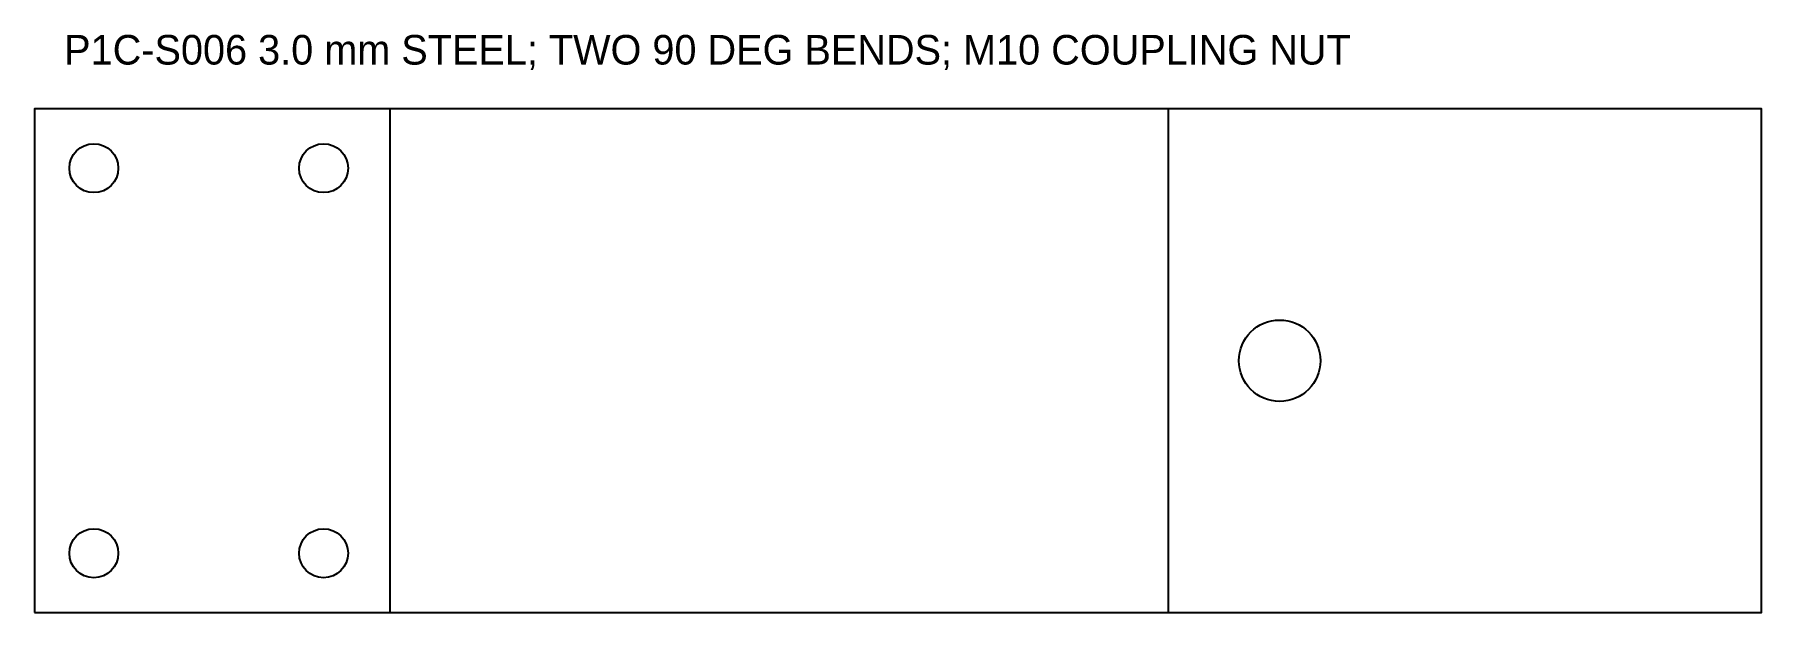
# Model space of a CAD drawing. Header units: millimetres. Extents: x 0 to 233, y 0 to 78.
import ezdxf

# ---------------------------------------------------------------- set-up
doc = ezdxf.new("R2010")
doc.units = ezdxf.units.MM
for name, color, linetype in [('BEND', 1, 'Continuous'), ('CUT', 7, 'Continuous'), ('NOTE', 2, 'Continuous')]:
    doc.layers.add(name, color=color, linetype=linetype)

msp = doc.modelspace()

# ---------------------------------------------------------------- linework, layer by layer
at = {"layer": 'BEND'}
for p, q in [((48, 0), (48, 68)), ((153, 0), (153, 68))]:
    msp.add_line(p, q, dxfattribs=at)
at = {"layer": 'CUT'}
msp.add_lwpolyline([(0, 0), (233, 0), (233, 68), (0, 68)], close=True, dxfattribs=at)
for centre, radius in [((8, 60), 3.3), ((39, 60), 3.3), ((168, 34), 5.5), ((8, 8), 3.3), ((39, 8), 3.3)]:
    msp.add_circle(centre, radius, dxfattribs=at)

# ---------------------------------------------------------------- texts
at = {"layer": 'NOTE'}
msp.add_text('P1C-S006 3.0 mm STEEL; TWO 90 DEG BENDS; M10 COUPLING NUT', height=4, dxfattribs=at).set_placement((4, 74))

doc.saveas('drawing.dxf')
